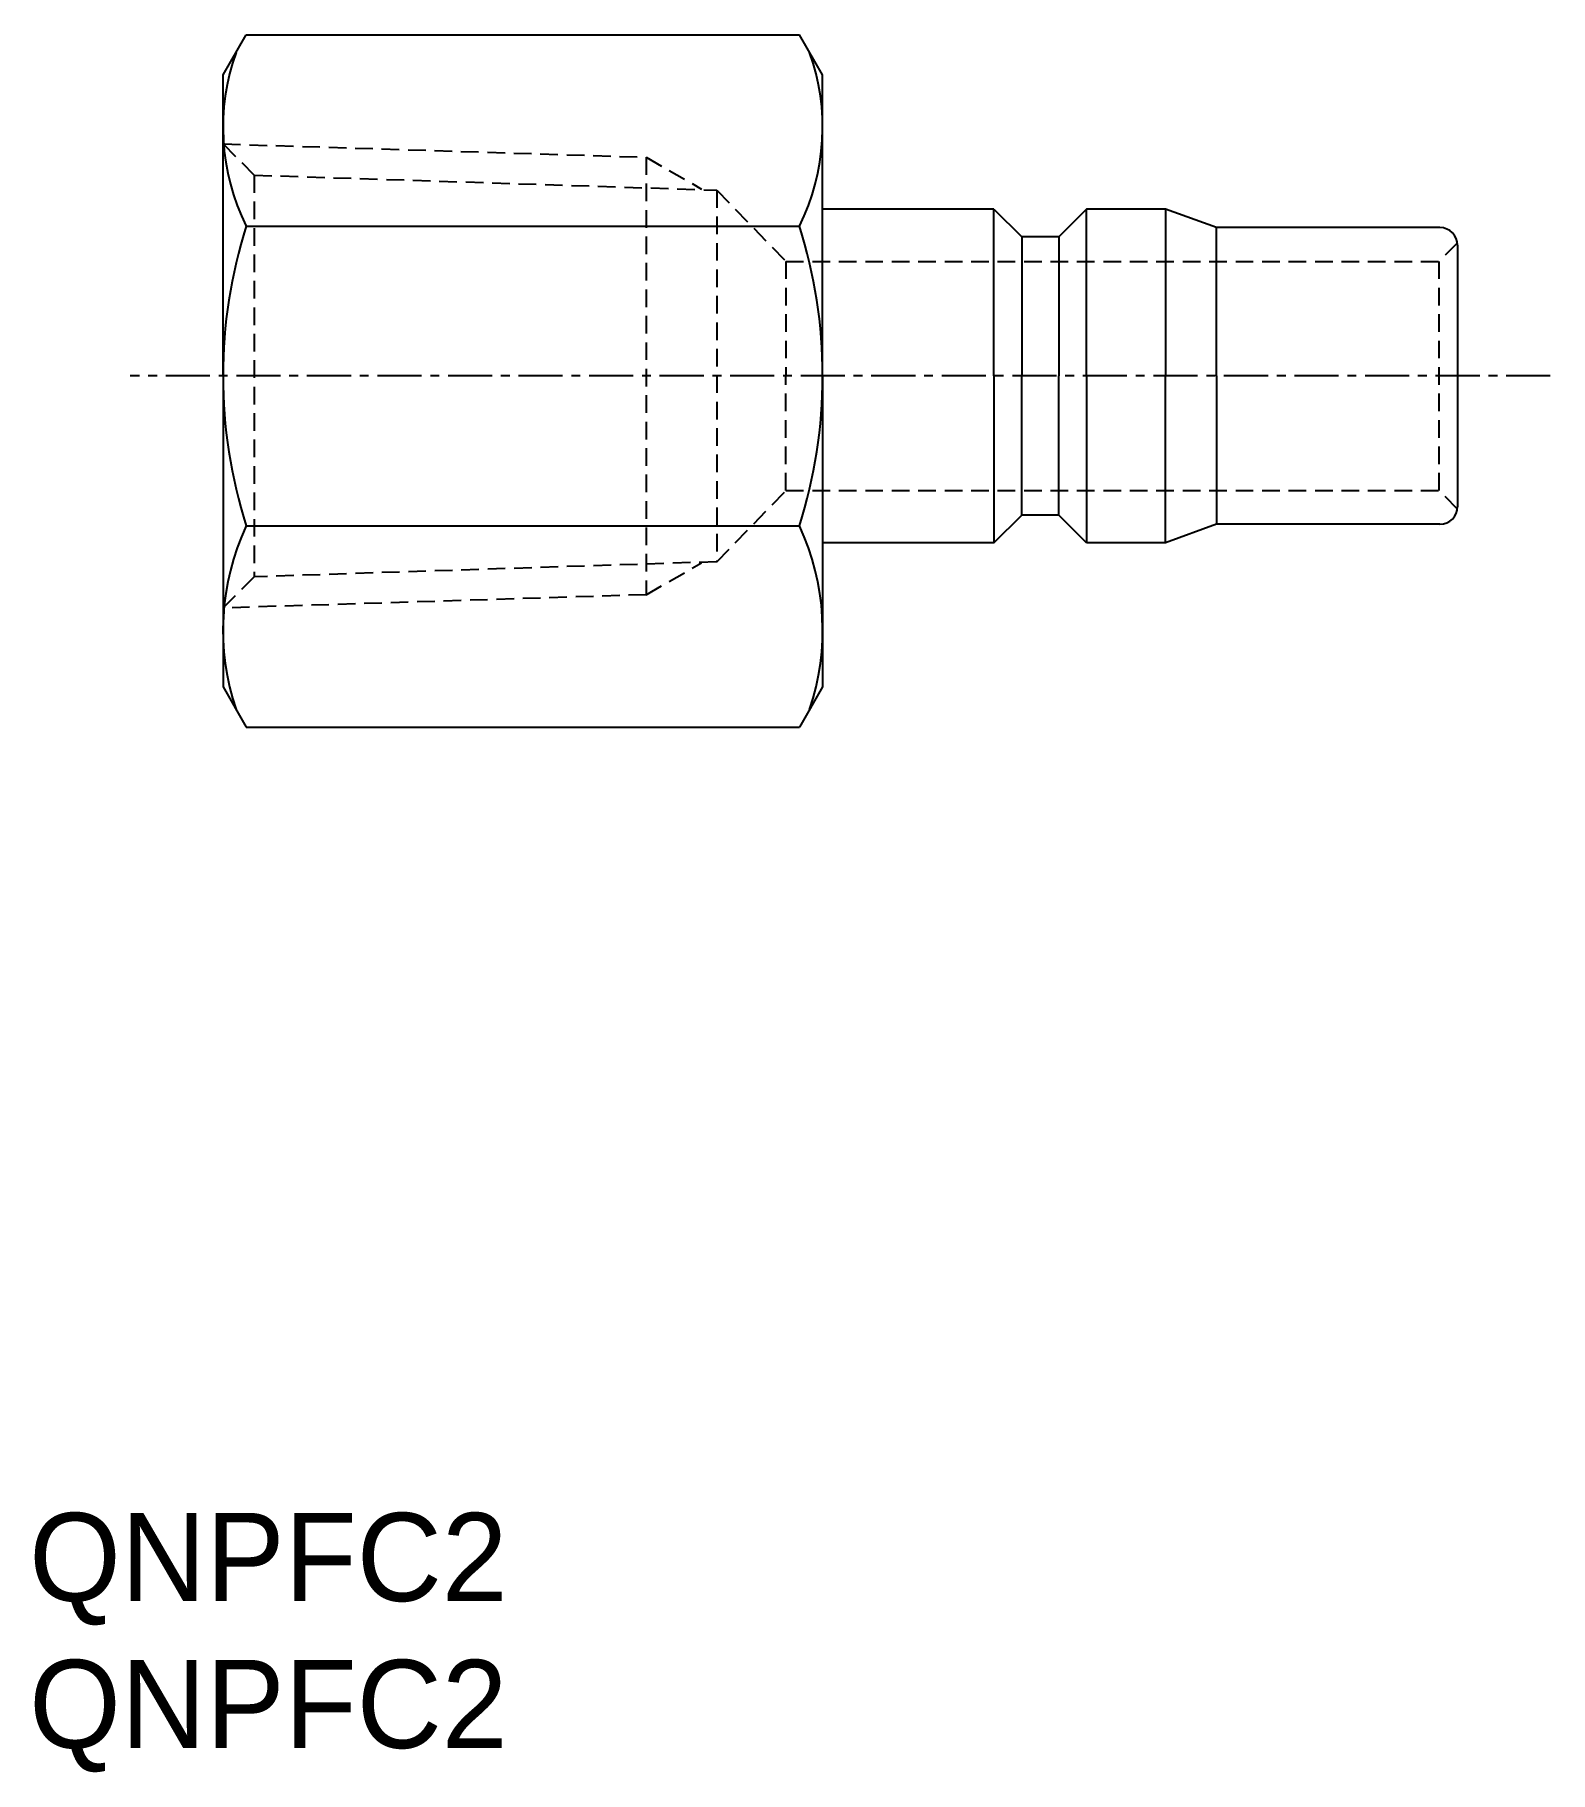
# Model space of a CAD drawing. Extents: x 48.8 to 91.7, y 135.3 to 184.6.
import ezdxf

# ---------------------------------------------------------------- set-up
doc = ezdxf.new("R2010")
doc.units = 0
doc.linetypes.add('CENTER', pattern=[2, 1.25, -0.25, 0.25, -0.25])
doc.linetypes.add('DASHED', pattern=[0.75, 0.5, -0.25])
doc.layers.get('0').update_dxf_attribs({"linetype": 'CONTINUOUS'})
doc.layers.add('CENTER', color=1, linetype='CENTER')

msp = doc.modelspace()

# ---------------------------------------------------------------- linework, layer by layer
at = {"linetype": 'CONTINUOUS'}
for p, q in [((54.1, 183.474), (54.758, 184.613)), ((54.758, 184.613), (70.443, 184.613)), ((71.1, 183.474), (70.443, 184.613)), ((54.1, 174.938), (54.1, 183.474)), ((71.1, 174.938), (71.1, 183.474)), ((71.1, 179.67), (71.1, 183.474)), ((75.955, 179.67), (71.1, 179.67)), ((75.955, 179.67), (76.744, 178.881)), ((75.955, 174.938), (75.955, 179.67)), ((78.584, 179.67), (77.795, 178.881)), ((78.584, 174.938), (78.584, 179.67)), ((80.82, 179.67), (78.584, 179.67)), ((80.82, 179.67), (80.82, 174.938)), ((82.265, 179.144), (80.82, 179.67)), ((54.758, 179.188), (70.443, 179.188)), ((76.744, 178.881), (76.744, 174.938)), ((77.795, 178.881), (76.744, 178.881)), ((77.795, 178.881), (77.795, 174.938)), ((82.265, 174.938), (82.265, 179.144)), ((88.6, 179.144), (82.265, 179.144)), ((89.1, 178.644), (89.1, 174.938)), ((54.1, 174.938), (54.1, 166.121)), ((71.1, 174.938), (71.1, 166.121)), ((75.955, 174.938), (75.955, 170.205)), ((76.744, 170.994), (76.744, 174.938)), ((77.795, 170.994), (77.795, 174.938)), ((78.584, 174.938), (78.584, 170.205)), ((80.82, 170.205), (80.82, 174.938)), ((82.265, 174.938), (82.265, 170.731)), ((89.1, 174.938), (89.1, 171.231)), ((75.955, 170.205), (76.744, 170.994)), ((77.795, 170.994), (76.744, 170.994)), ((78.584, 170.205), (77.795, 170.994)), ((54.758, 170.688), (70.443, 170.688)), ((82.265, 170.731), (80.82, 170.205)), ((88.6, 170.731), (82.265, 170.731)), ((75.955, 170.205), (71.1, 170.205)), ((80.82, 170.205), (78.584, 170.205)), ((54.1, 166.121), (54.758, 164.983)), ((71.1, 166.121), (70.443, 164.983)), ((54.758, 164.983), (70.443, 164.983))]:
    msp.add_line(p, q, dxfattribs=at)
at = {"color": 3, "linetype": 'DASHED'}
for p, q in [((54.1, 181.516), (66.1, 181.141)), ((54.1, 181.516), (54.984, 180.632)), ((66.1, 181.141), (67.668, 180.236)), ((66.1, 181.141), (66.1, 168.734)), ((54.984, 180.632), (68.1, 180.207)), ((54.984, 180.632), (54.984, 169.243)), ((68.1, 180.207), (70.061, 178.188)), ((68.1, 180.207), (68.1, 169.669)), ((89.1, 178.713), (88.574, 178.188)), ((70.061, 178.188), (70.061, 174.938)), ((70.061, 178.188), (88.574, 178.188)), ((88.574, 178.188), (88.574, 171.688)), ((70.061, 171.688), (70.061, 174.938)), ((68.1, 169.669), (70.061, 171.688)), ((70.061, 171.688), (88.574, 171.688)), ((89.1, 171.162), (88.574, 171.688)), ((68.1, 169.669), (54.984, 169.243)), ((66.1, 168.734), (67.668, 169.64)), ((54.1, 168.359), (54.984, 169.243)), ((66.1, 168.734), (54.1, 168.359))]:
    msp.add_line(p, q, dxfattribs=at)
at = {"linetype": 'CONTINUOUS'}
for centre, radius, start, end in [((60.391, 181.988), 6.291, 160.2486, 206.4342), ((64.809, 181.988), 6.291, 333.5658, 19.7514), ((68.165, 174.938), 14.065, 162.412, 180), ((57.035, 174.938), 14.065, 0, 17.588), ((88.6, 178.644), 0.5, 0, 90), ((68.165, 174.938), 14.065, 180, 197.588), ((57.035, 174.938), 14.065, 342.412, 0), ((88.6, 171.231), 0.5, 270, 0), ((61.094, 167.726), 6.995, 154.9518, 198.7239), ((64.106, 167.726), 6.995, 341.2761, 25.0482)]:
    msp.add_arc(centre, radius, start, end, dxfattribs=at)
at = {"layer": 'CENTER', "color": 1, "linetype": 'CENTER'}
msp.add_line((91.729, 174.938), (51.471, 174.938), dxfattribs=at)

# ---------------------------------------------------------------- texts
for p in [(48.604, 140.201), (48.604, 136.034)]:
    msp.add_text('QNPFC2', height=2.5).set_placement(p)

doc.saveas('drawing.dxf')
